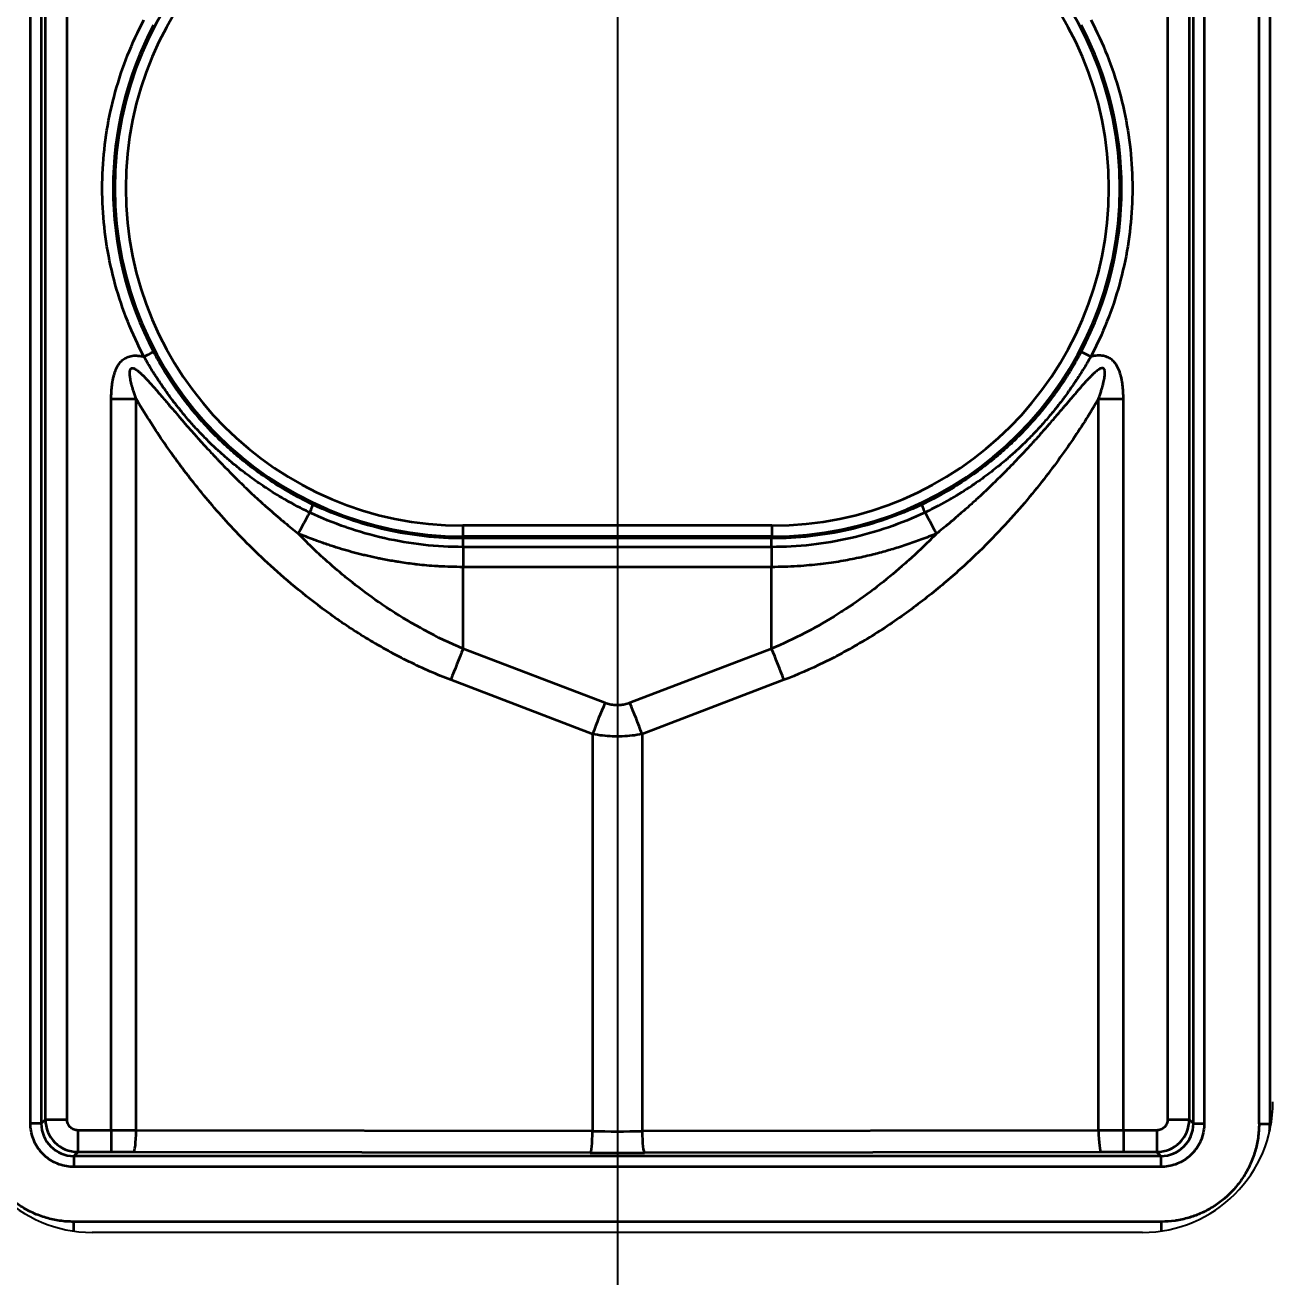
# Model space of a CAD drawing. Header units: millimetres. Extents: x 68 to 2000, y 100 to 2870.
# Drawn here: x 722.2 to 779.6, y 1668.6 to 1726.2 of the extents above; entities that cross this region are included whole.
import ezdxf

# ---------------------------------------------------------------- set-up
doc = ezdxf.new("R2010")
doc.units = ezdxf.units.MM
doc.header["$LTSCALE"] = 10
for name, color, linetype, lineweight in [('_Sichtbarkanten', 7, 'Continuous', 25), ('Bemaßung (ISO)', 7, 'Continuous', 25), ('Sichtbar schmal (ISO)', 7, 'Continuous', 35)]:
    doc.layers.add(name, color=color, linetype=linetype, lineweight=lineweight)
doc.styles.add('Notiztext (DIN)', font='verdana.ttf')
doc.dimstyles.new('Standard (DIN)', dxfattribs={"dimscale": 10, "dimtxt": 2.5, "dimasz": 2.5, "dimexe": 2, "dimexo": 4, "dimgap": 0.5, "dimtad": 1, "dimdec": 1, "dimrnd": 1e-08, "dimtxsty": 'Notiztext (DIN)', "dimcen": 0.09, "dimclrd": 256, "dimclre": 256, "dimclrt": 256, "dimadec": 0, "dimazin": 2, "dimtfac": 1, "dimtmove": 0, "dimatfit": 3, "dimfxl": 0, "dimtolj": 1, "dimtzin": 0, "dimlwd": -1, "dimlwe": -1, "dimarcsym": 0})

# ---------------------------------------------------------------- blocks, each defined once
blk = doc.blocks.new('*D75')
at = {"layer": 'Bemaßung (ISO)', "transparency": 16777216}
for p, q in [((749.429, 1980.97), (749.429, 1420.97)), ((689.279, 1533.67), (689.279, 1420.97)), ((664.279, 1440.97), (639.279, 1440.97)), ((689.279, 1440.97), (714.279, 1440.97)), ((714.279, 1440.97), (724.429, 1440.97)), ((749.429, 1440.97), (724.429, 1440.97)), ((774.429, 1440.97), (799.429, 1440.97))]:
    blk.add_line(p, q, dxfattribs=at)
for points in [[(664.279, 1445.137), (664.279, 1436.803), (689.279, 1440.97)], [(774.429, 1445.137), (774.429, 1436.803), (749.429, 1440.97)]]:
    blk.add_solid(points, dxfattribs=at)
at = {"layer": 'Defpoints', "color": 0, "transparency": 16777216}
for p in [(749.429, 2020.97), (689.279, 1573.67), (749.429, 1440.97)]:
    blk.add_point(p, dxfattribs=at)
at = {"layer": 'Bemaßung (ISO)', "transparency": 16777216, "insert": (699.778, 1471.994), "char_height": 25, "attachment_point": 1, "style": 'Notiztext (DIN)'}
blk.add_mtext('\\A1;60', dxfattribs=at)
blk = doc.blocks.new('*D78')
at = {"layer": 'Bemaßung (ISO)', "transparency": 16777216}
for p, q in [((684.438, 2473.661), (577.204, 2473.661)), ((597.204, 1698.679), (597.204, 2448.661)), ((684.438, 1673.679), (577.204, 1673.679))]:
    blk.add_line(p, q, dxfattribs=at)
for points in [[(593.038, 2448.661), (601.371, 2448.661), (597.204, 2473.661)], [(593.038, 1698.679), (601.371, 1698.679), (597.204, 1673.679)]]:
    blk.add_solid(points, dxfattribs=at)
at = {"layer": 'Defpoints', "color": 0, "transparency": 16777216}
for p in [(597.204, 2473.661), (724.438, 2473.661), (724.438, 1673.679)]:
    blk.add_point(p, dxfattribs=at)
at = {"layer": 'Bemaßung (ISO)', "transparency": 16777216, "insert": (566.063, 2043.037), "char_height": 25, "attachment_point": 1, "rotation": 90, "style": 'Notiztext (DIN)'}
blk.add_mtext('\\A1;800', dxfattribs=at)
blk = doc.blocks.new('*D80')
at = {"layer": 'Bemaßung (ISO)', "transparency": 16777216}
for p, q in [((722.438, 1635.678), (722.438, 1495.678)), ((776.421, 1635.678), (776.421, 1495.678)), ((697.438, 1515.678), (672.438, 1515.678)), ((722.438, 1515.678), (776.421, 1515.678)), ((801.421, 1515.678), (826.421, 1515.678))]:
    blk.add_line(p, q, dxfattribs=at)
for points in [[(697.438, 1519.845), (697.438, 1511.512), (722.438, 1515.678)], [(801.421, 1519.845), (801.421, 1511.512), (776.421, 1515.678)]]:
    blk.add_solid(points, dxfattribs=at)
at = {"layer": 'Defpoints', "color": 0, "transparency": 16777216}
for p in [(722.438, 1675.678), (776.421, 1675.678), (776.421, 1515.678)]:
    blk.add_point(p, dxfattribs=at)
at = {"layer": 'Bemaßung (ISO)', "transparency": 16777216, "insert": (729.97, 1546.199), "char_height": 25, "attachment_point": 1, "style": 'Notiztext (DIN)'}
blk.add_mtext('\\A1;54', dxfattribs=at)

msp = doc.modelspace()

# ---------------------------------------------------------------- linework, layer by layer
at = {"layer": '_Sichtbarkanten'}
msp.add_line((773.579, 1670.67), (725.279, 1670.67), dxfattribs=at)
for centre, start, end in [((725.279, 1676.67), 180, 270), ((773.579, 1676.67), 270, 0)]:
    msp.add_arc(centre, 6, start, end, dxfattribs=at)
at = {"layer": 'Sichtbar schmal (ISO)'}
for p, q in [((722.438, 1675.678), (722.438, 2471.662)), ((722.938, 2471.662), (722.938, 1675.678)), ((775.921, 1675.678), (775.921, 2471.662)), ((776.421, 2471.662), (776.421, 1675.678)), ((778.938, 1675.661), (778.938, 2471.679)), ((779.438, 2471.679), (779.438, 1675.661)), ((723.126, 1675.866), (723.153, 1976.053)), ((724.126, 1675.861), (724.153, 1976.048)), ((774.706, 1976.048), (774.733, 1675.861)), ((775.706, 1976.053), (775.733, 1675.866)), ((726.157, 1675.361), (726.157, 1708.991)), ((727.298, 1675.36), (727.298, 1708.991)), ((771.561, 1675.36), (771.561, 1708.991)), ((772.702, 1675.361), (772.702, 1708.991)), ((756.529, 1703.161), (742.329, 1703.161)), ((742.329, 1703.161), (742.329, 1702.661)), ((756.529, 1703.161), (756.529, 1702.661)), ((742.329, 1702.661), (742.329, 1702.577)), ((756.529, 1702.661), (742.329, 1702.661)), ((756.529, 1702.577), (742.329, 1702.577)), ((756.529, 1702.661), (756.529, 1702.577)), ((756.52, 1702.178), (742.339, 1702.178)), ((742.339, 1702.178), (742.339, 1701.257)), ((756.52, 1702.178), (756.52, 1701.257)), ((756.52, 1701.257), (742.339, 1701.257)), ((742.339, 1697.504), (742.339, 1701.257)), ((756.52, 1697.504), (756.52, 1701.257)), ((748.859, 1695.012), (742.339, 1697.504)), ((756.52, 1697.504), (750, 1695.012)), ((748.288, 1693.576), (741.768, 1696.068)), ((757.09, 1696.068), (750.571, 1693.576)), ((748.288, 1693.576), (748.288, 1675.318)), ((750.571, 1693.576), (750.571, 1675.318)), ((722.938, 1675.678), (722.438, 1675.678)), ((723.126, 1675.866), (722.938, 1675.678)), ((726.157, 1675.361), (724.625, 1675.361)), ((724.625, 1675.361), (724.625, 1674.366)), ((726.157, 1675.361), (726.157, 1674.366)), ((748.288, 1675.318), (727.298, 1675.36)), ((771.561, 1675.36), (750.571, 1675.318)), ((774.233, 1675.361), (772.702, 1675.361)), ((772.702, 1675.361), (772.702, 1674.366)), ((774.233, 1675.361), (774.233, 1674.366)), ((775.921, 1675.678), (775.733, 1675.866)), ((775.921, 1675.678), (776.421, 1675.678)), ((778.938, 1675.661), (779.438, 1675.661)), ((779.438, 1675.661), (779.486, 1675.613)), ((724.625, 1674.366), (724.438, 1674.178)), ((726.157, 1674.366), (724.625, 1674.366)), ((748.174, 1674.323), (727.184, 1674.365)), ((771.675, 1674.365), (750.685, 1674.323)), ((774.233, 1674.366), (772.702, 1674.366)), ((774.421, 1674.178), (774.233, 1674.366)), ((774.421, 1674.178), (724.438, 1674.178)), ((724.438, 1674.178), (724.438, 1673.679)), ((774.421, 1673.679), (724.438, 1673.679)), ((774.421, 1674.178), (774.421, 1673.679)), ((774.439, 1671.161), (724.42, 1671.161)), ((724.42, 1671.161), (724.42, 1670.732)), ((774.439, 1671.161), (774.439, 1670.732))]:
    msp.add_line(p, q, dxfattribs=at)
for centre, radius, start, end in [((742.329, 1718.67), 16.009, 90, 270), ((756.529, 1718.67), 16.009, 270, 90), ((742.329, 1718.67), 15.509, 90, 270), ((756.529, 1718.67), 15.509, 270, 90)]:
    msp.add_arc(centre, radius, start, end, dxfattribs=at)
for centre, major_axis, ratio, start_param, end_param in [((742.33, 1718.668), (-16.088, 0), 0.999985, 5.797843, 6.768945), ((756.529, 1718.668), (16.088, 0), 0.999985, 5.797418, 6.768519), ((727.661, 1710.924), (0.442, 0.233), 0.004634, 0.017453, 1.568358), ((771.198, 1710.924), (-0.442, 0.233), 0.004631, 4.714833, 6.265732), ((726.157, 1709.043), (-10, 0), 0.005236, 1.570796, 1.685164), ((772.702, 1709.043), (-10, 0), 0.005236, 1.45643, 1.570796), ((735.23, 1703.672), (0.214, 0.452), 0.008952, 4.930063, 6.265731), ((763.629, 1703.672), (-0.214, 0.452), 0.008952, 0.017454, 1.353122), ((736.283, 1705.683), (4.738, 8.806), 0.002481, 4.379443, 4.494548), ((762.576, 1705.683), (4.738, -8.806), 0.002481, 4.93023, 5.045334), ((742.335, 1702.077), (-0.005, 0.5), 0.011389, 4.914052, 6.265594), ((742.339, 1696.042), (1.785, 4.67), 0.108522, 1.294198, 1.606695), ((756.52, 1696.042), (-1.785, 4.67), 0.108522, 4.67649, 4.988987), ((748.859, 1693.55), (1.785, 4.67), 0.108522, 1.294198, 1.606695), ((750, 1693.55), (-1.785, 4.67), 0.108522, 4.67649, 4.988987), ((724.438, 1675.679), (-1.068, -1.054), 0.999497, 5.504308, 7.074794), ((724.126, 1675.866), (-1, 0), 0.005236, 0.017454, 1.570797), ((724.626, 1675.866), (-0.971, 1.143), 0.999883, 0.866451, 2.437004), ((726.157, 1675.209), (-9.998, 0), 0.015185, 4.597998, 4.712389), ((727.184, 1675.365), (-0.002, -1), 0.11413, 0.017568, 1.565823), ((772.702, 1675.209), (-9.998, 0), 0.015186, 4.712389, 4.82678), ((771.675, 1675.365), (0.002, -1), 0.11413, 4.717362, 6.265617), ((774.233, 1675.866), (-0.971, -1.143), 0.999883, 0.704588, 2.275142), ((774.42, 1675.679), (-1.061, 1.061), 0.999492, 2.356403, 3.926894), ((774.733, 1675.866), (1, 0), 0.005236, 4.712389, 6.265732), ((774.437, 1675.662), (-3.537, 3.536), 0.999752, 3.859546, 3.926745), ((748.174, 1675.323), (-0.002, -1), 0.11413, 0.017568, 1.565823), ((749.429, 1675.513), (-9.997, 0), 0.01972, 1.456394, 1.685199), ((750.685, 1675.323), (0.002, -1), 0.11413, 4.717362, 6.265617), ((726.157, 1674.209), (-8.998, 0), 0.017452, 4.597994, 4.712388), ((749.429, 1674.514), (-10.997, 0), 0.017452, 1.4564, 1.685193), ((772.702, 1674.209), (-8.998, 0), 0.017452, 4.71239, 4.826784)]:
    msp.add_ellipse(centre, major_axis=major_axis, ratio=ratio, start_param=start_param, end_param=end_param, dxfattribs=at)
for points in [[(727.661, 1710.927), (727.381, 1711.456), (726.883, 1712.538), (726.312, 1714.239), (725.928, 1715.989), (725.734, 1717.771), (725.734, 1719.564), (725.927, 1721.346), (726.31, 1723.096), (726.88, 1724.797), (727.378, 1725.88), (727.658, 1726.409)], [(726.157, 1708.991), (726.157, 1709.066), (726.159, 1709.213), (726.171, 1709.416), (726.189, 1709.606), (726.214, 1709.784), (726.247, 1709.949), (726.286, 1710.101), (726.332, 1710.243), (726.385, 1710.373), (726.445, 1710.491), (726.513, 1710.596), (726.586, 1710.687), (726.663, 1710.764), (726.746, 1710.828), (726.836, 1710.882), (726.937, 1710.926), (727.054, 1710.959), (727.186, 1710.977), (727.332, 1710.979), (727.492, 1710.963), (727.603, 1710.941), (727.661, 1710.927)], [(771.561, 1708.991), (771.38, 1708.685), (771.002, 1708.068), (770.4, 1707.149), (769.727, 1706.189), (768.954, 1705.167), (768.057, 1704.073), (767.003, 1702.899), (765.757, 1701.647), (764.299, 1700.348), (762.643, 1699.063), (760.819, 1697.86), (758.914, 1696.827), (757.695, 1696.299), (757.09, 1696.068)], [(724.625, 1675.361), (724.592, 1675.361), (724.528, 1675.367), (724.433, 1675.396), (724.346, 1675.442), (724.27, 1675.505), (724.207, 1675.581), (724.161, 1675.668), (724.132, 1675.763), (724.126, 1675.828), (724.126, 1675.861)], [(774.733, 1675.861), (774.733, 1675.828), (774.727, 1675.763), (774.698, 1675.668), (774.652, 1675.581), (774.589, 1675.505), (774.513, 1675.442), (774.426, 1675.396), (774.331, 1675.367), (774.267, 1675.361), (774.233, 1675.361)]]:
    msp.add_open_spline(points, degree=3, dxfattribs=at)
for points, knots in [([(771.201, 1726.409), (771.48, 1725.88), (771.979, 1724.797), (772.549, 1723.096), (772.932, 1721.346), (773.125, 1719.564), (773.125, 1717.771), (772.931, 1715.989), (772.547, 1714.239), (771.976, 1712.538), (771.478, 1711.456), (771.198, 1710.927)], [0, 0, 0, 0, 0.1111111, 0.2222222, 0.3333333, 0.4444444, 0.5555556, 0.6666667, 0.7777778, 0.8888889, 1, 1, 1, 1]), ([(735.444, 1704.124), (735.039, 1704.316), (734.663, 1704.515), (734.316, 1704.714), (733.97, 1704.913), (733.652, 1705.112), (733.358, 1705.31), (733.064, 1705.508), (732.792, 1705.704), (732.54, 1705.897), (732.289, 1706.09), (732.057, 1706.28), (731.841, 1706.465), (731.625, 1706.651), (731.425, 1706.833), (731.24, 1707.01), (731.054, 1707.187), (730.882, 1707.359), (730.721, 1707.526), (730.561, 1707.694), (730.412, 1707.856), (730.272, 1708.014), (730.133, 1708.172), (730.004, 1708.325), (729.883, 1708.473), (729.762, 1708.621), (729.649, 1708.764), (729.543, 1708.902), (729.438, 1709.041), (729.339, 1709.175), (729.247, 1709.304), (729.154, 1709.434), (729.068, 1709.558), (728.987, 1709.679), (728.906, 1709.799), (728.83, 1709.915), (728.759, 1710.027), (728.688, 1710.139), (728.622, 1710.246), (728.56, 1710.349), (728.498, 1710.452), (728.44, 1710.55), (728.386, 1710.644), (728.332, 1710.739), (728.282, 1710.828), (728.235, 1710.913), (728.188, 1710.999), (728.144, 1711.08), (728.103, 1711.157)], [0, 0, 0, 0, 0.0625, 0.0625, 0.0625, 0.125, 0.125, 0.125, 0.1875, 0.1875, 0.1875, 0.25, 0.25, 0.25, 0.3125, 0.3125, 0.3125, 0.375, 0.375, 0.375, 0.4375, 0.4375, 0.4375, 0.5, 0.5, 0.5, 0.5625, 0.5625, 0.5625, 0.625, 0.625, 0.625, 0.6875, 0.6875, 0.6875, 0.75, 0.75, 0.75, 0.8125, 0.8125, 0.8125, 0.875, 0.875, 0.875, 0.9375, 0.9375, 0.9375, 0.9999999, 0.9999999, 0.9999999, 0.9999999]), ([(770.756, 1711.157), (770.716, 1711.081), (770.672, 1711), (770.625, 1710.915), (770.578, 1710.829), (770.528, 1710.739), (770.473, 1710.645), (770.419, 1710.55), (770.361, 1710.451), (770.298, 1710.347), (770.235, 1710.243), (770.169, 1710.135), (770.097, 1710.023), (770.025, 1709.91), (769.949, 1709.793), (769.867, 1709.672), (769.786, 1709.551), (769.699, 1709.425), (769.605, 1709.295), (769.512, 1709.165), (769.413, 1709.03), (769.307, 1708.891), (769.2, 1708.752), (769.087, 1708.608), (768.965, 1708.459), (768.843, 1708.311), (768.713, 1708.158), (768.574, 1708), (768.434, 1707.842), (768.285, 1707.679), (768.124, 1707.512), (767.963, 1707.344), (767.79, 1707.172), (767.604, 1706.995), (767.418, 1706.819), (767.219, 1706.637), (767.003, 1706.452), (766.787, 1706.267), (766.555, 1706.078), (766.304, 1705.886), (766.053, 1705.694), (765.782, 1705.498), (765.489, 1705.302), (765.196, 1705.105), (764.88, 1704.907), (764.535, 1704.709), (764.191, 1704.512), (763.817, 1704.315), (763.415, 1704.124)], [0.0000001, 0.0000001, 0.0000001, 0.0000001, 0.0625, 0.0625, 0.0625, 0.125, 0.125, 0.125, 0.1875, 0.1875, 0.1875, 0.25, 0.25, 0.25, 0.3125, 0.3125, 0.3125, 0.375, 0.375, 0.375, 0.4375, 0.4375, 0.4375, 0.5, 0.5, 0.5, 0.5625, 0.5625, 0.5625, 0.625, 0.625, 0.625, 0.6875, 0.6875, 0.6875, 0.75, 0.75, 0.75, 0.8125, 0.8125, 0.8125, 0.875, 0.875, 0.875, 0.9375, 0.9375, 0.9375, 1, 1, 1, 1]), ([(735.28, 1703.768), (734.895, 1703.951), (734.535, 1704.141), (734.201, 1704.33), (734.175, 1704.345), (734.148, 1704.361), (734.121, 1704.376), (733.818, 1704.55), (733.536, 1704.724), (733.272, 1704.898), (733.226, 1704.928), (733.181, 1704.958), (733.136, 1704.988), (732.899, 1705.146), (732.677, 1705.304), (732.468, 1705.459), (732.409, 1705.503), (732.35, 1705.546), (732.293, 1705.59), (732.109, 1705.73), (731.935, 1705.869), (731.769, 1706.005), (731.702, 1706.061), (731.635, 1706.117), (731.571, 1706.172), (731.427, 1706.293), (731.291, 1706.413), (731.161, 1706.532), (731.088, 1706.598), (731.017, 1706.663), (730.948, 1706.728), (730.838, 1706.832), (730.732, 1706.934), (730.63, 1707.034), (730.555, 1707.109), (730.482, 1707.182), (730.411, 1707.255), (730.326, 1707.342), (730.244, 1707.428), (730.165, 1707.512), (730.089, 1707.593), (730.015, 1707.673), (729.944, 1707.752), (729.879, 1707.824), (729.817, 1707.894), (729.756, 1707.964), (729.681, 1708.05), (729.608, 1708.135), (729.538, 1708.219), (729.489, 1708.276), (729.442, 1708.333), (729.396, 1708.389), (729.322, 1708.48), (729.251, 1708.569), (729.182, 1708.656), (729.147, 1708.701), (729.112, 1708.745), (729.078, 1708.789), (729.006, 1708.883), (728.937, 1708.974), (728.871, 1709.063), (728.846, 1709.097), (728.821, 1709.131), (728.797, 1709.164), (728.727, 1709.259), (728.661, 1709.353), (728.597, 1709.443), (728.58, 1709.467), (728.564, 1709.49), (728.548, 1709.514), (728.481, 1709.61), (728.417, 1709.704), (728.356, 1709.795), (728.346, 1709.81), (728.337, 1709.824), (728.327, 1709.839), (728.263, 1709.936), (728.202, 1710.029), (728.145, 1710.119), (728.141, 1710.125), (728.137, 1710.132), (728.133, 1710.138), (728.072, 1710.235), (728.014, 1710.327), (727.96, 1710.416), (727.903, 1710.509), (727.85, 1710.598), (727.8, 1710.683), (727.75, 1710.769), (727.704, 1710.85), (727.661, 1710.927)], [0, 0, 0, 0, 0.057856, 0.057856, 0.057856, 0.0625, 0.0625, 0.0625, 0.1157192, 0.1157192, 0.1157192, 0.125, 0.125, 0.125, 0.1737313, 0.1737313, 0.1737313, 0.1875, 0.1875, 0.1875, 0.2318592, 0.2318592, 0.2318592, 0.25, 0.25, 0.25, 0.2900943, 0.2900943, 0.2900943, 0.3125, 0.3125, 0.3125, 0.3484216, 0.3484216, 0.3484216, 0.375, 0.375, 0.375, 0.4068351, 0.4068351, 0.4068351, 0.4375, 0.4375, 0.4375, 0.4653206, 0.4653206, 0.4653206, 0.5, 0.5, 0.5, 0.5238699, 0.5238699, 0.5238699, 0.5625, 0.5625, 0.5625, 0.5824741, 0.5824741, 0.5824741, 0.625, 0.625, 0.625, 0.6410912, 0.6410912, 0.6410912, 0.6875, 0.6875, 0.6875, 0.6996435, 0.6996435, 0.6996435, 0.75, 0.75, 0.75, 0.758167, 0.758167, 0.758167, 0.8125, 0.8125, 0.8125, 0.816255, 0.816255, 0.816255, 0.875, 0.875, 0.875, 0.9372516, 0.9372516, 0.9372516, 0.9999999, 0.9999999, 0.9999999, 0.9999999]), ([(771.198, 1710.927), (771.156, 1710.851), (771.11, 1710.771), (771.06, 1710.686), (771.058, 1710.682), (771.055, 1710.678), (771.053, 1710.674), (771.005, 1710.592), (770.954, 1710.506), (770.899, 1710.416), (770.893, 1710.406), (770.887, 1710.396), (770.881, 1710.386), (770.828, 1710.3), (770.772, 1710.211), (770.713, 1710.117), (770.701, 1710.099), (770.69, 1710.081), (770.678, 1710.063), (770.622, 1709.975), (770.563, 1709.885), (770.5, 1709.791), (770.481, 1709.763), (770.463, 1709.736), (770.444, 1709.708), (770.385, 1709.62), (770.322, 1709.529), (770.257, 1709.436), (770.23, 1709.398), (770.203, 1709.36), (770.176, 1709.321), (770.114, 1709.234), (770.049, 1709.145), (769.981, 1709.054), (769.944, 1709.004), (769.907, 1708.954), (769.868, 1708.904), (769.804, 1708.819), (769.737, 1708.732), (769.667, 1708.644), (769.618, 1708.581), (769.567, 1708.518), (769.515, 1708.454), (769.449, 1708.372), (769.381, 1708.29), (769.31, 1708.205), (769.245, 1708.128), (769.178, 1708.05), (769.109, 1707.971), (769.042, 1707.894), (768.973, 1707.816), (768.902, 1707.737), (768.817, 1707.644), (768.73, 1707.549), (768.638, 1707.453), (768.572, 1707.383), (768.504, 1707.312), (768.434, 1707.24), (768.325, 1707.129), (768.211, 1707.016), (768.092, 1706.9), (768.028, 1706.838), (767.962, 1706.776), (767.895, 1706.713), (767.755, 1706.582), (767.608, 1706.449), (767.453, 1706.314), (767.394, 1706.262), (767.334, 1706.21), (767.272, 1706.158), (767.094, 1706.007), (766.905, 1705.853), (766.704, 1705.697), (766.654, 1705.657), (766.603, 1705.618), (766.551, 1705.579), (766.324, 1705.406), (766.082, 1705.232), (765.823, 1705.055), (765.786, 1705.03), (765.749, 1705.005), (765.711, 1704.98), (765.426, 1704.789), (765.12, 1704.597), (764.788, 1704.405), (764.769, 1704.394), (764.749, 1704.383), (764.73, 1704.371), (764.375, 1704.168), (763.992, 1703.965), (763.579, 1703.768)], [0, 0, 0, 0, 0.0625, 0.0625, 0.0625, 0.0654165, 0.0654165, 0.0654165, 0.125, 0.125, 0.125, 0.1314929, 0.1314929, 0.1314929, 0.1875, 0.1875, 0.1875, 0.1982752, 0.1982752, 0.1982752, 0.25, 0.25, 0.25, 0.2650897, 0.2650897, 0.2650897, 0.3125, 0.3125, 0.3125, 0.3317574, 0.3317574, 0.3317574, 0.375, 0.375, 0.375, 0.3984009, 0.3984009, 0.3984009, 0.4375, 0.4375, 0.4375, 0.4650881, 0.4650881, 0.4650881, 0.5, 0.5, 0.5, 0.5318572, 0.5318572, 0.5318572, 0.5625, 0.5625, 0.5625, 0.5987144, 0.5987144, 0.5987144, 0.625, 0.625, 0.625, 0.6656738, 0.6656738, 0.6656738, 0.6875, 0.6875, 0.6875, 0.7327477, 0.7327477, 0.7327477, 0.75, 0.75, 0.75, 0.7999678, 0.7999678, 0.7999678, 0.8125, 0.8125, 0.8125, 0.8671806, 0.8671806, 0.8671806, 0.875, 0.875, 0.875, 0.9340318, 0.9340318, 0.9340318, 0.9375, 0.9375, 0.9375, 0.9999996, 0.9999996, 0.9999996, 0.9999996]), ([(772.702, 1708.991), (772.702, 1709.068), (772.701, 1709.143), (772.698, 1709.215), (772.696, 1709.287), (772.692, 1709.356), (772.686, 1709.423), (772.681, 1709.489), (772.675, 1709.553), (772.667, 1709.615), (772.66, 1709.678), (772.651, 1709.737), (772.641, 1709.795), (772.631, 1709.853), (772.62, 1709.908), (772.608, 1709.962), (772.595, 1710.015), (772.582, 1710.067), (772.567, 1710.116), (772.553, 1710.165), (772.537, 1710.213), (772.52, 1710.258), (772.503, 1710.303), (772.484, 1710.347), (772.465, 1710.388), (772.445, 1710.43), (772.424, 1710.469), (772.402, 1710.506), (772.38, 1710.544), (772.357, 1710.579), (772.332, 1710.611), (772.308, 1710.644), (772.283, 1710.674), (772.257, 1710.701), (772.231, 1710.729), (772.204, 1710.754), (772.177, 1710.777), (772.15, 1710.8), (772.122, 1710.821), (772.092, 1710.839), (772.063, 1710.858), (772.033, 1710.875), (772.001, 1710.89), (771.969, 1710.906), (771.934, 1710.92), (771.897, 1710.931), (771.86, 1710.943), (771.82, 1710.953), (771.779, 1710.961), (771.737, 1710.969), (771.693, 1710.974), (771.647, 1710.976), (771.602, 1710.978), (771.555, 1710.978), (771.506, 1710.975), (771.458, 1710.972), (771.408, 1710.967), (771.356, 1710.959), (771.305, 1710.95), (771.252, 1710.94), (771.198, 1710.927)], [0, 0, 0, 0, 0.05, 0.05, 0.05, 0.1, 0.1, 0.1, 0.15, 0.15, 0.15, 0.2, 0.2, 0.2, 0.25, 0.25, 0.25, 0.3, 0.3, 0.3, 0.35, 0.35, 0.35, 0.4, 0.4, 0.4, 0.45, 0.45, 0.45, 0.5, 0.5, 0.5, 0.55, 0.55, 0.55, 0.6, 0.6, 0.6, 0.65, 0.65, 0.65, 0.7, 0.7, 0.7, 0.75, 0.75, 0.75, 0.8, 0.8, 0.8, 0.85, 0.85, 0.85, 0.9, 0.9, 0.9, 0.95, 0.95, 0.95, 1, 1, 1, 1]), ([(727.298, 1708.991), (727.275, 1709.056), (727.253, 1709.119), (727.234, 1709.179), (727.214, 1709.239), (727.195, 1709.296), (727.178, 1709.351), (727.161, 1709.406), (727.146, 1709.459), (727.131, 1709.51), (727.13, 1709.513), (727.129, 1709.517), (727.128, 1709.52), (727.115, 1709.567), (727.103, 1709.612), (727.092, 1709.656), (727.08, 1709.702), (727.07, 1709.747), (727.061, 1709.789), (727.051, 1709.831), (727.043, 1709.871), (727.036, 1709.909), (727.03, 1709.947), (727.024, 1709.983), (727.02, 1710.018), (727.015, 1710.052), (727.012, 1710.084), (727.01, 1710.113), (727.008, 1710.143), (727.008, 1710.171), (727.008, 1710.196), (727.009, 1710.221), (727.011, 1710.244), (727.014, 1710.264), (727.017, 1710.284), (727.021, 1710.302), (727.027, 1710.318), (727.032, 1710.333), (727.039, 1710.347), (727.046, 1710.358), (727.054, 1710.369), (727.063, 1710.378), (727.073, 1710.384), (727.083, 1710.391), (727.094, 1710.396), (727.108, 1710.399), (727.121, 1710.401), (727.136, 1710.401), (727.153, 1710.399), (727.17, 1710.396), (727.19, 1710.39), (727.211, 1710.381), (727.233, 1710.372), (727.256, 1710.36), (727.282, 1710.344), (727.308, 1710.328), (727.336, 1710.308), (727.366, 1710.285), (727.396, 1710.262), (727.428, 1710.236), (727.462, 1710.206), (727.496, 1710.177), (727.531, 1710.145), (727.567, 1710.11), (727.604, 1710.075), (727.642, 1710.037), (727.681, 1709.997), (727.713, 1709.964), (727.746, 1709.929), (727.781, 1709.893), (727.788, 1709.885), (727.796, 1709.877), (727.804, 1709.868), (727.846, 1709.823), (727.89, 1709.775), (727.936, 1709.724), (727.982, 1709.674), (728.03, 1709.62), (728.08, 1709.563), (728.13, 1709.507), (728.182, 1709.447), (728.236, 1709.384), (728.291, 1709.321), (728.348, 1709.255), (728.408, 1709.185), (728.468, 1709.116), (728.53, 1709.042), (728.596, 1708.965), (728.603, 1708.956), (728.611, 1708.947), (728.619, 1708.938), (728.678, 1708.869), (728.739, 1708.798), (728.802, 1708.723), (728.874, 1708.638), (728.95, 1708.549), (729.03, 1708.456), (729.11, 1708.363), (729.193, 1708.265), (729.281, 1708.163), (729.331, 1708.105), (729.381, 1708.047), (729.433, 1707.987), (729.475, 1707.939), (729.517, 1707.89), (729.56, 1707.84), (729.658, 1707.727), (729.761, 1707.61), (729.869, 1707.487), (729.978, 1707.365), (730.091, 1707.238), (730.21, 1707.105), (730.224, 1707.091), (730.237, 1707.076), (730.25, 1707.061), (730.357, 1706.943), (730.469, 1706.82), (730.586, 1706.693), (730.718, 1706.55), (730.856, 1706.402), (731.002, 1706.248), (731.03, 1706.219), (731.057, 1706.19), (731.086, 1706.16), (731.207, 1706.033), (731.333, 1705.902), (731.466, 1705.766), (731.628, 1705.601), (731.799, 1705.43), (731.98, 1705.251), (731.983, 1705.249), (731.986, 1705.246), (731.988, 1705.243), (732.173, 1705.062), (732.369, 1704.873), (732.579, 1704.676), (732.708, 1704.554), (732.843, 1704.429), (732.982, 1704.302), (733.069, 1704.223), (733.158, 1704.143), (733.248, 1704.062), (733.486, 1703.85), (733.739, 1703.63), (733.992, 1703.417), (734.038, 1703.378), (734.084, 1703.34), (734.13, 1703.301), (734.337, 1703.129), (734.544, 1702.96), (734.755, 1702.794)], [0, 0, 0, 0, 0.02439, 0.02439, 0.02439, 0.04878, 0.04878, 0.04878, 0.073171, 0.073171, 0.073171, 0.074818, 0.074818, 0.074818, 0.097561, 0.097561, 0.097561, 0.121951, 0.121951, 0.121951, 0.146341, 0.146341, 0.146341, 0.170732, 0.170732, 0.170732, 0.195122, 0.195122, 0.195122, 0.219512, 0.219512, 0.219512, 0.243902, 0.243902, 0.243902, 0.268293, 0.268293, 0.268293, 0.292683, 0.292683, 0.292683, 0.317073, 0.317073, 0.317073, 0.341463, 0.341463, 0.341463, 0.365854, 0.365854, 0.365854, 0.390244, 0.390244, 0.390244, 0.414634, 0.414634, 0.414634, 0.439024, 0.439024, 0.439024, 0.463415, 0.463415, 0.463415, 0.487805, 0.487805, 0.487805, 0.512195, 0.512195, 0.512195, 0.532127, 0.532127, 0.532127, 0.536585, 0.536585, 0.536585, 0.560976, 0.560976, 0.560976, 0.585366, 0.585366, 0.585366, 0.609756, 0.609756, 0.609756, 0.634146, 0.634146, 0.634146, 0.658537, 0.658537, 0.658537, 0.661392, 0.661392, 0.661392, 0.682927, 0.682927, 0.682927, 0.707317, 0.707317, 0.707317, 0.731707, 0.731707, 0.731707, 0.745291, 0.745291, 0.745291, 0.756098, 0.756098, 0.756098, 0.780488, 0.780488, 0.780488, 0.804878, 0.804878, 0.804878, 0.807561, 0.807561, 0.807561, 0.829268, 0.829268, 0.829268, 0.853659, 0.853659, 0.853659, 0.858249, 0.858249, 0.858249, 0.878049, 0.878049, 0.878049, 0.90208, 0.90208, 0.90208, 0.902439, 0.902439, 0.902439, 0.926829, 0.926829, 0.926829, 0.941896, 0.941896, 0.941896, 0.95122, 0.95122, 0.95122, 0.97561, 0.97561, 0.97561, 0.98007, 0.98007, 0.98007, 1, 1, 1, 1]), ([(771.561, 1708.991), (771.585, 1709.06), (771.608, 1709.125), (771.628, 1709.188), (771.649, 1709.25), (771.668, 1709.31), (771.685, 1709.367), (771.703, 1709.424), (771.719, 1709.479), (771.734, 1709.531), (771.748, 1709.584), (771.761, 1709.634), (771.773, 1709.681), (771.785, 1709.729), (771.795, 1709.774), (771.804, 1709.817), (771.814, 1709.86), (771.821, 1709.901), (771.828, 1709.94), (771.834, 1709.978), (771.839, 1710.015), (771.843, 1710.049), (771.847, 1710.083), (771.849, 1710.115), (771.85, 1710.144), (771.851, 1710.173), (771.851, 1710.201), (771.849, 1710.225), (771.847, 1710.249), (771.844, 1710.271), (771.84, 1710.29), (771.836, 1710.309), (771.83, 1710.325), (771.823, 1710.339), (771.816, 1710.353), (771.808, 1710.364), (771.799, 1710.373), (771.79, 1710.382), (771.78, 1710.389), (771.768, 1710.394), (771.757, 1710.398), (771.743, 1710.401), (771.727, 1710.401), (771.712, 1710.4), (771.694, 1710.397), (771.674, 1710.391), (771.654, 1710.385), (771.632, 1710.375), (771.609, 1710.362), (771.605, 1710.361), (771.602, 1710.359), (771.599, 1710.357), (771.578, 1710.345), (771.556, 1710.331), (771.532, 1710.314), (771.528, 1710.312), (771.524, 1710.309), (771.52, 1710.306), (771.496, 1710.289), (771.471, 1710.269), (771.445, 1710.247), (771.44, 1710.244), (771.436, 1710.24), (771.431, 1710.236), (771.404, 1710.213), (771.376, 1710.189), (771.347, 1710.162), (771.342, 1710.157), (771.337, 1710.152), (771.331, 1710.147), (771.302, 1710.12), (771.272, 1710.091), (771.24, 1710.06), (771.234, 1710.053), (771.228, 1710.047), (771.221, 1710.041), (771.19, 1710.009), (771.158, 1709.976), (771.124, 1709.941), (771.117, 1709.934), (771.11, 1709.927), (771.103, 1709.919), (771.07, 1709.884), (771.035, 1709.847), (771, 1709.809), (770.992, 1709.8), (770.984, 1709.791), (770.976, 1709.783), (770.94, 1709.744), (770.904, 1709.703), (770.866, 1709.661), (770.857, 1709.651), (770.848, 1709.641), (770.839, 1709.63), (770.801, 1709.588), (770.761, 1709.543), (770.721, 1709.497), (770.711, 1709.485), (770.7, 1709.473), (770.69, 1709.462), (770.649, 1709.415), (770.607, 1709.366), (770.563, 1709.315), (770.551, 1709.302), (770.54, 1709.288), (770.528, 1709.275), (770.484, 1709.223), (770.438, 1709.17), (770.39, 1709.114), (770.377, 1709.099), (770.364, 1709.084), (770.351, 1709.068), (770.303, 1709.012), (770.253, 1708.954), (770.202, 1708.893), (770.187, 1708.876), (770.172, 1708.858), (770.156, 1708.84), (770.104, 1708.779), (770.051, 1708.716), (769.995, 1708.651), (769.978, 1708.631), (769.961, 1708.611), (769.943, 1708.59), (769.887, 1708.524), (769.829, 1708.455), (769.768, 1708.385), (769.749, 1708.362), (769.729, 1708.339), (769.709, 1708.316), (769.648, 1708.244), (769.584, 1708.17), (769.518, 1708.094), (769.496, 1708.068), (769.474, 1708.042), (769.451, 1708.016), (769.384, 1707.939), (769.315, 1707.859), (769.243, 1707.776), (769.218, 1707.747), (769.192, 1707.718), (769.167, 1707.689), (769.093, 1707.605), (769.017, 1707.519), (768.939, 1707.43), (768.91, 1707.398), (768.881, 1707.365), (768.852, 1707.332), (768.772, 1707.242), (768.689, 1707.15), (768.603, 1707.054), (768.57, 1707.018), (768.537, 1706.982), (768.504, 1706.945), (768.416, 1706.849), (768.325, 1706.75), (768.231, 1706.648), (768.194, 1706.608), (768.156, 1706.567), (768.118, 1706.526), (768.022, 1706.423), (767.923, 1706.317), (767.82, 1706.209), (767.777, 1706.164), (767.734, 1706.119), (767.691, 1706.074), (767.585, 1705.964), (767.476, 1705.852), (767.363, 1705.736), (767.315, 1705.687), (767.266, 1705.637), (767.216, 1705.587), (767.1, 1705.47), (766.98, 1705.351), (766.855, 1705.229), (766.8, 1705.174), (766.744, 1705.119), (766.686, 1705.064), (766.559, 1704.94), (766.427, 1704.814), (766.29, 1704.685), (766.226, 1704.625), (766.161, 1704.564), (766.095, 1704.503), (765.954, 1704.373), (765.808, 1704.239), (765.654, 1704.101), (765.581, 1704.035), (765.506, 1703.968), (765.429, 1703.901), (765.271, 1703.762), (765.105, 1703.619), (764.932, 1703.472), (764.846, 1703.399), (764.757, 1703.325), (764.667, 1703.25), (764.487, 1703.101), (764.3, 1702.949), (764.104, 1702.794)], [0, 0, 0, 0, 0.02439, 0.02439, 0.02439, 0.04878, 0.04878, 0.04878, 0.073171, 0.073171, 0.073171, 0.097561, 0.097561, 0.097561, 0.121951, 0.121951, 0.121951, 0.146341, 0.146341, 0.146341, 0.170732, 0.170732, 0.170732, 0.195122, 0.195122, 0.195122, 0.219512, 0.219512, 0.219512, 0.243902, 0.243902, 0.243902, 0.268293, 0.268293, 0.268293, 0.292683, 0.292683, 0.292683, 0.317073, 0.317073, 0.317073, 0.341463, 0.341463, 0.341463, 0.365854, 0.365854, 0.365854, 0.390244, 0.390244, 0.390244, 0.393518, 0.393518, 0.393518, 0.414634, 0.414634, 0.414634, 0.418112, 0.418112, 0.418112, 0.439024, 0.439024, 0.439024, 0.442703, 0.442703, 0.442703, 0.463415, 0.463415, 0.463415, 0.467296, 0.467296, 0.467296, 0.487805, 0.487805, 0.487805, 0.491893, 0.491893, 0.491893, 0.512195, 0.512195, 0.512195, 0.516493, 0.516493, 0.516493, 0.536585, 0.536585, 0.536585, 0.541088, 0.541088, 0.541088, 0.560976, 0.560976, 0.560976, 0.565682, 0.565682, 0.565682, 0.585366, 0.585366, 0.585366, 0.590276, 0.590276, 0.590276, 0.609756, 0.609756, 0.609756, 0.61487, 0.61487, 0.61487, 0.634146, 0.634146, 0.634146, 0.639465, 0.639465, 0.639465, 0.658537, 0.658537, 0.658537, 0.66406, 0.66406, 0.66406, 0.682927, 0.682927, 0.682927, 0.688655, 0.688655, 0.688655, 0.707317, 0.707317, 0.707317, 0.713249, 0.713249, 0.713249, 0.731707, 0.731707, 0.731707, 0.737844, 0.737844, 0.737844, 0.756098, 0.756098, 0.756098, 0.762438, 0.762438, 0.762438, 0.780488, 0.780488, 0.780488, 0.787032, 0.787032, 0.787032, 0.804878, 0.804878, 0.804878, 0.811627, 0.811627, 0.811627, 0.829268, 0.829268, 0.829268, 0.836222, 0.836222, 0.836222, 0.853659, 0.853659, 0.853659, 0.860817, 0.860817, 0.860817, 0.878049, 0.878049, 0.878049, 0.885411, 0.885411, 0.885411, 0.902439, 0.902439, 0.902439, 0.910011, 0.910011, 0.910011, 0.926829, 0.926829, 0.926829, 0.934609, 0.934609, 0.934609, 0.95122, 0.95122, 0.95122, 0.959197, 0.959197, 0.959197, 0.97561, 0.97561, 0.97561, 0.983776, 0.983776, 0.983776, 1, 1, 1, 1]), ([(741.768, 1696.068), (741.126, 1696.314), (739.859, 1696.867), (737.934, 1697.925), (736.211, 1699.072), (734.735, 1700.211), (733.468, 1701.313), (732.372, 1702.371), (731.421, 1703.375), (730.592, 1704.325), (729.853, 1705.236), (729.171, 1706.138), (728.519, 1707.061), (727.891, 1708.014), (727.492, 1708.663), (727.298, 1708.991)], [0, 0, 0, 0, 0.0769231, 0.1538462, 0.2307692, 0.3076923, 0.3846154, 0.4615385, 0.5384615, 0.6153846, 0.6923077, 0.7692308, 0.8461538, 0.9230769, 0.9999999, 0.9999999, 0.9999999, 0.9999999]), ([(742.329, 1702.577), (741.738, 1702.577), (741.146, 1702.61), (740.557, 1702.675), (739.967, 1702.741), (739.379, 1702.839), (738.8, 1702.969), (738.221, 1703.099), (737.649, 1703.261), (737.089, 1703.454), (736.528, 1703.647), (735.979, 1703.871), (735.444, 1704.124)], [0, 0, 0, 0, 0.25, 0.25, 0.25, 0.5, 0.5, 0.5, 0.75, 0.75, 0.75, 1, 1, 1, 1]), ([(763.415, 1704.124), (762.88, 1703.871), (762.331, 1703.647), (761.771, 1703.455), (761.21, 1703.262), (760.639, 1703.1), (760.06, 1702.969), (759.48, 1702.839), (758.892, 1702.741), (758.303, 1702.675), (757.713, 1702.61), (757.121, 1702.577), (756.529, 1702.577)], [0, 0, 0, 0, 0.25, 0.25, 0.25, 0.5, 0.5, 0.5, 0.75, 0.75, 0.75, 1, 1, 1, 1]), ([(742.339, 1702.178), (741.732, 1702.177), (741.125, 1702.211), (740.521, 1702.278), (739.916, 1702.345), (739.313, 1702.446), (738.719, 1702.579), (738.715, 1702.58), (738.712, 1702.581), (738.708, 1702.582), (738.118, 1702.715), (737.536, 1702.881), (736.965, 1703.079), (736.961, 1703.08), (736.956, 1703.082), (736.952, 1703.083), (736.382, 1703.281), (735.824, 1703.51), (735.28, 1703.768)], [0, 0, 0, 0, 0.25, 0.25, 0.25, 0.5, 0.5, 0.5, 0.501481, 0.501481, 0.501481, 0.75, 0.75, 0.75, 0.751836, 0.751836, 0.751836, 1, 1, 1, 1]), ([(763.579, 1703.768), (763.034, 1703.509), (762.474, 1703.28), (761.903, 1703.082), (761.327, 1702.882), (760.74, 1702.715), (760.145, 1702.581), (759.549, 1702.446), (758.945, 1702.345), (758.339, 1702.278), (757.734, 1702.211), (757.127, 1702.177), (756.52, 1702.178)], [0, 0, 0, 0, 0.248767, 0.248767, 0.248767, 0.499446, 0.499446, 0.499446, 0.749957, 0.749957, 0.749957, 1, 1, 1, 1]), ([(742.339, 1701.257), (741.947, 1701.257), (741.576, 1701.269), (741.228, 1701.289), (741.195, 1701.291), (741.163, 1701.293), (741.131, 1701.295), (740.815, 1701.315), (740.52, 1701.341), (740.24, 1701.372), (740.187, 1701.378), (740.134, 1701.384), (740.082, 1701.39), (739.829, 1701.42), (739.589, 1701.454), (739.359, 1701.49), (739.292, 1701.5), (739.227, 1701.511), (739.161, 1701.522), (738.953, 1701.557), (738.753, 1701.593), (738.56, 1701.632), (738.486, 1701.647), (738.412, 1701.662), (738.339, 1701.678), (738.16, 1701.716), (737.986, 1701.755), (737.816, 1701.796), (737.738, 1701.815), (737.66, 1701.834), (737.584, 1701.853), (737.422, 1701.894), (737.262, 1701.937), (737.104, 1701.981), (737.025, 1702.003), (736.945, 1702.026), (736.865, 1702.049), (736.705, 1702.096), (736.545, 1702.145), (736.385, 1702.197), (736.309, 1702.221), (736.233, 1702.246), (736.157, 1702.271), (735.975, 1702.331), (735.794, 1702.395), (735.613, 1702.46), (735.559, 1702.48), (735.506, 1702.5), (735.452, 1702.52), (735.218, 1702.607), (734.986, 1702.698), (734.755, 1702.794)], [0, 0, 0, 0, 0.1015833, 0.1015833, 0.1015833, 0.1111111, 0.1111111, 0.1111111, 0.2043934, 0.2043934, 0.2043934, 0.2222222, 0.2222222, 0.2222222, 0.3082729, 0.3082729, 0.3082729, 0.3333333, 0.3333333, 0.3333333, 0.4134472, 0.4134472, 0.4134472, 0.4444444, 0.4444444, 0.4444444, 0.5205641, 0.5205641, 0.5205641, 0.5555556, 0.5555556, 0.5555556, 0.6293851, 0.6293851, 0.6293851, 0.6666667, 0.6666667, 0.6666667, 0.7419637, 0.7419637, 0.7419637, 0.7777778, 0.7777778, 0.7777778, 0.8634389, 0.8634389, 0.8634389, 0.8888889, 0.8888889, 0.8888889, 0.9999964, 0.9999964, 0.9999964, 0.9999964]), ([(742.339, 1697.504), (741.744, 1697.752), (741.154, 1698.033), (740.562, 1698.352), (740.499, 1698.386), (740.435, 1698.421), (740.371, 1698.456), (739.843, 1698.748), (739.317, 1699.068), (738.817, 1699.4), (738.696, 1699.48), (738.576, 1699.562), (738.458, 1699.643), (738.031, 1699.939), (737.625, 1700.241), (737.243, 1700.542), (737.084, 1700.669), (736.928, 1700.794), (736.777, 1700.92), (736.467, 1701.177), (736.174, 1701.433), (735.897, 1701.686), (735.717, 1701.85), (735.544, 1702.013), (735.377, 1702.173), (735.159, 1702.384), (734.952, 1702.591), (734.755, 1702.794)], [0, 0, 0, 0, 0.2, 0.2, 0.2, 0.2215193, 0.2215193, 0.2215193, 0.4, 0.4, 0.4, 0.4433487, 0.4433487, 0.4433487, 0.6, 0.6, 0.6, 0.6656176, 0.6656176, 0.6656176, 0.8, 0.8, 0.8, 0.8867383, 0.8867383, 0.8867383, 0.9999968, 0.9999968, 0.9999968, 0.9999968]), ([(764.104, 1702.794), (763.873, 1702.699), (763.642, 1702.607), (763.408, 1702.52), (763.179, 1702.435), (762.948, 1702.353), (762.716, 1702.276), (762.713, 1702.274), (762.709, 1702.273), (762.705, 1702.272), (762.479, 1702.197), (762.252, 1702.125), (762.024, 1702.058), (762.016, 1702.056), (762.007, 1702.053), (761.998, 1702.05), (761.771, 1701.984), (761.544, 1701.921), (761.31, 1701.862), (761.3, 1701.859), (761.29, 1701.857), (761.281, 1701.854), (761.043, 1701.794), (760.8, 1701.737), (760.545, 1701.683), (760.539, 1701.682), (760.532, 1701.68), (760.525, 1701.679), (760.264, 1701.623), (759.991, 1701.571), (759.702, 1701.522), (759.413, 1701.474), (759.107, 1701.429), (758.78, 1701.391), (758.771, 1701.389), (758.761, 1701.388), (758.751, 1701.387), (758.433, 1701.35), (758.095, 1701.318), (757.73, 1701.295), (757.718, 1701.294), (757.706, 1701.294), (757.693, 1701.293), (757.328, 1701.271), (756.935, 1701.257), (756.52, 1701.257)], [0.0000016, 0.0000016, 0.0000016, 0.0000016, 0.1111111, 0.1111111, 0.1111111, 0.2204494, 0.2204494, 0.2204494, 0.2222222, 0.2222222, 0.2222222, 0.3291728, 0.3291728, 0.3291728, 0.3333333, 0.3333333, 0.3333333, 0.4399209, 0.4399209, 0.4399209, 0.4444444, 0.4444444, 0.4444444, 0.5527065, 0.5527065, 0.5527065, 0.5555556, 0.5555556, 0.5555556, 0.6666667, 0.6666667, 0.6666667, 0.7777778, 0.7777778, 0.7777778, 0.7810556, 0.7810556, 0.7810556, 0.8888889, 0.8888889, 0.8888889, 0.8924674, 0.8924674, 0.8924674, 1, 1, 1, 1]), ([(764.104, 1702.794), (764.041, 1702.729), (763.978, 1702.664), (763.913, 1702.599), (763.571, 1702.253), (763.209, 1701.907), (762.824, 1701.561), (762.724, 1701.471), (762.622, 1701.381), (762.518, 1701.291), (762.152, 1700.972), (761.767, 1700.657), (761.369, 1700.351), (761.27, 1700.274), (761.169, 1700.198), (761.068, 1700.123), (760.65, 1699.811), (760.219, 1699.512), (759.78, 1699.229), (759.713, 1699.185), (759.646, 1699.142), (759.578, 1699.1), (759.099, 1698.798), (758.613, 1698.518), (758.134, 1698.265), (758.109, 1698.252), (758.085, 1698.239), (758.06, 1698.227), (757.543, 1697.956), (757.033, 1697.718), (756.529, 1697.508), (756.526, 1697.507), (756.523, 1697.505), (756.52, 1697.504)], [0.0000012, 0.0000012, 0.0000012, 0.0000012, 0.0315925, 0.0315925, 0.0315925, 0.2, 0.2, 0.2, 0.2440656, 0.2440656, 0.2440656, 0.4, 0.4, 0.4, 0.4389825, 0.4389825, 0.4389825, 0.6, 0.6, 0.6, 0.6247469, 0.6247469, 0.6247469, 0.8, 0.8, 0.8, 0.8089993, 0.8089993, 0.8089993, 0.9987928, 0.9987928, 0.9987928, 1, 1, 1, 1]), ([(756.52, 1702.178), (756.52, 1702.222), (756.521, 1702.265), (756.522, 1702.305), (756.522, 1702.345), (756.523, 1702.382), (756.524, 1702.415), (756.524, 1702.449), (756.525, 1702.478), (756.526, 1702.502), (756.526, 1702.525), (756.527, 1702.544), (756.528, 1702.557), (756.528, 1702.57), (756.529, 1702.577), (756.529, 1702.577)], [0, 0, 0, 0, 0.2, 0.2, 0.2, 0.4, 0.4, 0.4, 0.6, 0.6, 0.6, 0.8, 0.8, 0.8, 1, 1, 1, 1]), ([(750, 1695.012), (749.922, 1694.982), (749.767, 1694.935), (749.541, 1694.902), (749.317, 1694.902), (749.091, 1694.935), (748.937, 1694.982), (748.859, 1695.012)], [0.0000019, 0.0000019, 0.0000019, 0.0000019, 0.2, 0.4, 0.6, 0.8, 1, 1, 1, 1]), ([(750.571, 1693.576), (750.415, 1693.546), (750.26, 1693.523), (750.107, 1693.506), (749.955, 1693.488), (749.804, 1693.477), (749.654, 1693.472), (749.504, 1693.466), (749.354, 1693.466), (749.204, 1693.472), (749.054, 1693.477), (748.904, 1693.488), (748.751, 1693.506), (748.599, 1693.523), (748.444, 1693.546), (748.288, 1693.576)], [0.000001, 0.000001, 0.000001, 0.000001, 0.2, 0.2, 0.2, 0.4, 0.4, 0.4, 0.6, 0.6, 0.6, 0.8, 0.8, 0.8, 1, 1, 1, 1]), ([(724.42, 1671.161), (724.206, 1671.161), (723.994, 1671.176), (723.783, 1671.206), (723.572, 1671.237), (723.362, 1671.282), (723.156, 1671.342), (722.953, 1671.402), (722.754, 1671.476), (722.561, 1671.563), (722.368, 1671.651), (722.182, 1671.752), (722.003, 1671.865), (721.998, 1671.869), (721.994, 1671.872), (721.989, 1671.875), (721.815, 1671.986), (721.65, 1672.109), (721.493, 1672.243), (721.487, 1672.249), (721.48, 1672.254), (721.474, 1672.26), (721.32, 1672.393), (721.176, 1672.536), (721.041, 1672.689), (721.034, 1672.697), (721.027, 1672.706), (721.019, 1672.714), (720.888, 1672.866), (720.767, 1673.026), (720.657, 1673.194), (720.649, 1673.206), (720.642, 1673.218), (720.634, 1673.229), (720.527, 1673.395), (720.432, 1673.569), (720.348, 1673.748), (720.34, 1673.763), (720.333, 1673.778), (720.326, 1673.794), (720.244, 1673.975), (720.173, 1674.161), (720.116, 1674.351), (720.111, 1674.366), (720.106, 1674.381), (720.102, 1674.397), (720.044, 1674.593), (720.001, 1674.793), (719.97, 1674.995), (719.969, 1675.004), (719.967, 1675.014), (719.966, 1675.024), (719.936, 1675.235), (719.921, 1675.447), (719.921, 1675.661)], [0, 0, 0, 0, 0.090909, 0.090909, 0.090909, 0.1818, 0.1818, 0.1818, 0.271567, 0.271567, 0.271567, 0.361266, 0.361266, 0.361266, 0.363636, 0.363636, 0.363636, 0.450981, 0.450981, 0.450981, 0.454545, 0.454545, 0.454545, 0.540704, 0.540704, 0.540704, 0.545455, 0.545455, 0.545455, 0.630477, 0.630477, 0.630477, 0.636364, 0.636364, 0.636364, 0.720049, 0.720049, 0.720049, 0.727273, 0.727273, 0.727273, 0.811386, 0.811386, 0.811386, 0.818182, 0.818182, 0.818182, 0.904883, 0.904883, 0.904883, 0.909091, 0.909091, 0.909091, 1, 1, 1, 1]), ([(724.438, 1673.679), (724.323, 1673.679), (724.208, 1673.688), (724.094, 1673.708), (723.98, 1673.728), (723.866, 1673.758), (723.755, 1673.799), (723.645, 1673.839), (723.538, 1673.889), (723.436, 1673.947), (723.335, 1674.006), (723.24, 1674.073), (723.151, 1674.148), (723.062, 1674.222), (722.98, 1674.305), (722.905, 1674.394), (722.83, 1674.483), (722.763, 1674.579), (722.705, 1674.681), (722.646, 1674.782), (722.596, 1674.89), (722.557, 1675), (722.517, 1675.11), (722.487, 1675.224), (722.467, 1675.337), (722.448, 1675.451), (722.438, 1675.564), (722.438, 1675.678)], [0, 0, 0, 0, 0.111111, 0.111111, 0.111111, 0.222222, 0.222222, 0.222222, 0.333333, 0.333333, 0.333333, 0.444444, 0.444444, 0.444444, 0.555556, 0.555556, 0.555556, 0.666667, 0.666667, 0.666667, 0.777778, 0.777778, 0.777778, 0.888889, 0.888889, 0.888889, 1, 1, 1, 1]), ([(776.421, 1675.678), (776.421, 1675.564), (776.411, 1675.451), (776.392, 1675.337), (776.372, 1675.224), (776.342, 1675.11), (776.302, 1675), (776.263, 1674.89), (776.213, 1674.782), (776.154, 1674.681), (776.096, 1674.579), (776.028, 1674.483), (775.954, 1674.394), (775.879, 1674.305), (775.797, 1674.222), (775.708, 1674.148), (775.619, 1674.073), (775.524, 1674.006), (775.422, 1673.947), (775.321, 1673.889), (775.214, 1673.839), (775.104, 1673.799), (774.993, 1673.758), (774.879, 1673.728), (774.765, 1673.708), (774.65, 1673.688), (774.536, 1673.679), (774.421, 1673.679)], [0, 0, 0, 0, 0.111111, 0.111111, 0.111111, 0.222222, 0.222222, 0.222222, 0.333333, 0.333333, 0.333333, 0.444444, 0.444444, 0.444444, 0.555556, 0.555556, 0.555556, 0.666667, 0.666667, 0.666667, 0.777778, 0.777778, 0.777778, 0.888889, 0.888889, 0.888889, 1, 1, 1, 1]), ([(778.938, 1675.661), (778.938, 1675.447), (778.923, 1675.235), (778.893, 1675.024), (778.863, 1674.813), (778.817, 1674.603), (778.757, 1674.397), (778.698, 1674.194), (778.624, 1673.995), (778.536, 1673.802), (778.449, 1673.609), (778.348, 1673.422), (778.234, 1673.244), (778.231, 1673.239), (778.228, 1673.234), (778.225, 1673.229), (778.113, 1673.056), (777.99, 1672.89), (777.856, 1672.734), (777.851, 1672.727), (777.845, 1672.721), (777.84, 1672.714), (777.707, 1672.561), (777.563, 1672.416), (777.411, 1672.282), (777.402, 1672.275), (777.393, 1672.267), (777.385, 1672.26), (777.233, 1672.129), (777.073, 1672.007), (776.905, 1671.897), (776.894, 1671.89), (776.882, 1671.882), (776.87, 1671.875), (776.704, 1671.768), (776.531, 1671.672), (776.352, 1671.588), (776.337, 1671.581), (776.321, 1671.574), (776.305, 1671.567), (776.125, 1671.484), (775.939, 1671.414), (775.749, 1671.356), (775.733, 1671.351), (775.718, 1671.347), (775.703, 1671.342), (775.506, 1671.285), (775.306, 1671.241), (775.105, 1671.211), (775.095, 1671.209), (775.085, 1671.208), (775.075, 1671.206), (774.864, 1671.176), (774.653, 1671.161), (774.439, 1671.161)], [0, 0, 0, 0, 0.090909, 0.090909, 0.090909, 0.181748, 0.181748, 0.181748, 0.271516, 0.271516, 0.271516, 0.361211, 0.361211, 0.361211, 0.363636, 0.363636, 0.363636, 0.450924, 0.450924, 0.450924, 0.454545, 0.454545, 0.454545, 0.540645, 0.540645, 0.540645, 0.545455, 0.545455, 0.545455, 0.63041, 0.63041, 0.63041, 0.636364, 0.636364, 0.636364, 0.719986, 0.719986, 0.719986, 0.727273, 0.727273, 0.727273, 0.811363, 0.811363, 0.811363, 0.818182, 0.818182, 0.818182, 0.904885, 0.904885, 0.904885, 0.909091, 0.909091, 0.909091, 1, 1, 1, 1])]:
    msp.add_open_spline(points, degree=3, knots=knots, dxfattribs=at)

# ---------------------------------------------------------------- dimensions: what is measured, and where the dimension line sits
at = {"layer": 'Bemaßung (ISO)'}
for base, p1, p2, angle, override, picture, middle in [((597.204, 2473.661), (724.438, 1673.679), (724.438, 2473.661), 90, {"dimdec": 1, "dimtp": 0, "dimtm": 0, "dimtdec": 2, "dimtofl": 0, "dimatfit": 1}, '*D78', (597.204, 2073.67)), ((749.429, 1440.97), (689.279, 1573.67), (749.429, 2020.97), 180, {"dimdec": 0, "dimtp": 0, "dimtm": 0, "dimtdec": 0, "dimtofl": 0}, '*D75', (719.354, 1440.97))]:
    dim = msp.add_linear_dim(base=base, p1=p1, p2=p2, angle=angle, dimstyle='Standard (DIN)', override=override, dxfattribs=at)
    dim.commit()
    dim.dimension.update_dxf_attribs({"geometry": picture, "text_midpoint": middle, "dimtype": 160})
dim = msp.add_linear_dim(base=(776.421, 1515.678), p1=(722.438, 1675.678), p2=(776.421, 1675.678), dimstyle='Standard (DIN)', override={"dimdec": 1, "dimtp": 0, "dimtm": 0, "dimtdec": 2, "dimtofl": 1, "dimatfit": 1}, dxfattribs=at)
dim.commit()
dim.dimension.update_dxf_attribs({"geometry": '*D80', "text_midpoint": (749.429, 1515.678), "dimtype": 160})

doc.saveas('drawing.dxf')
